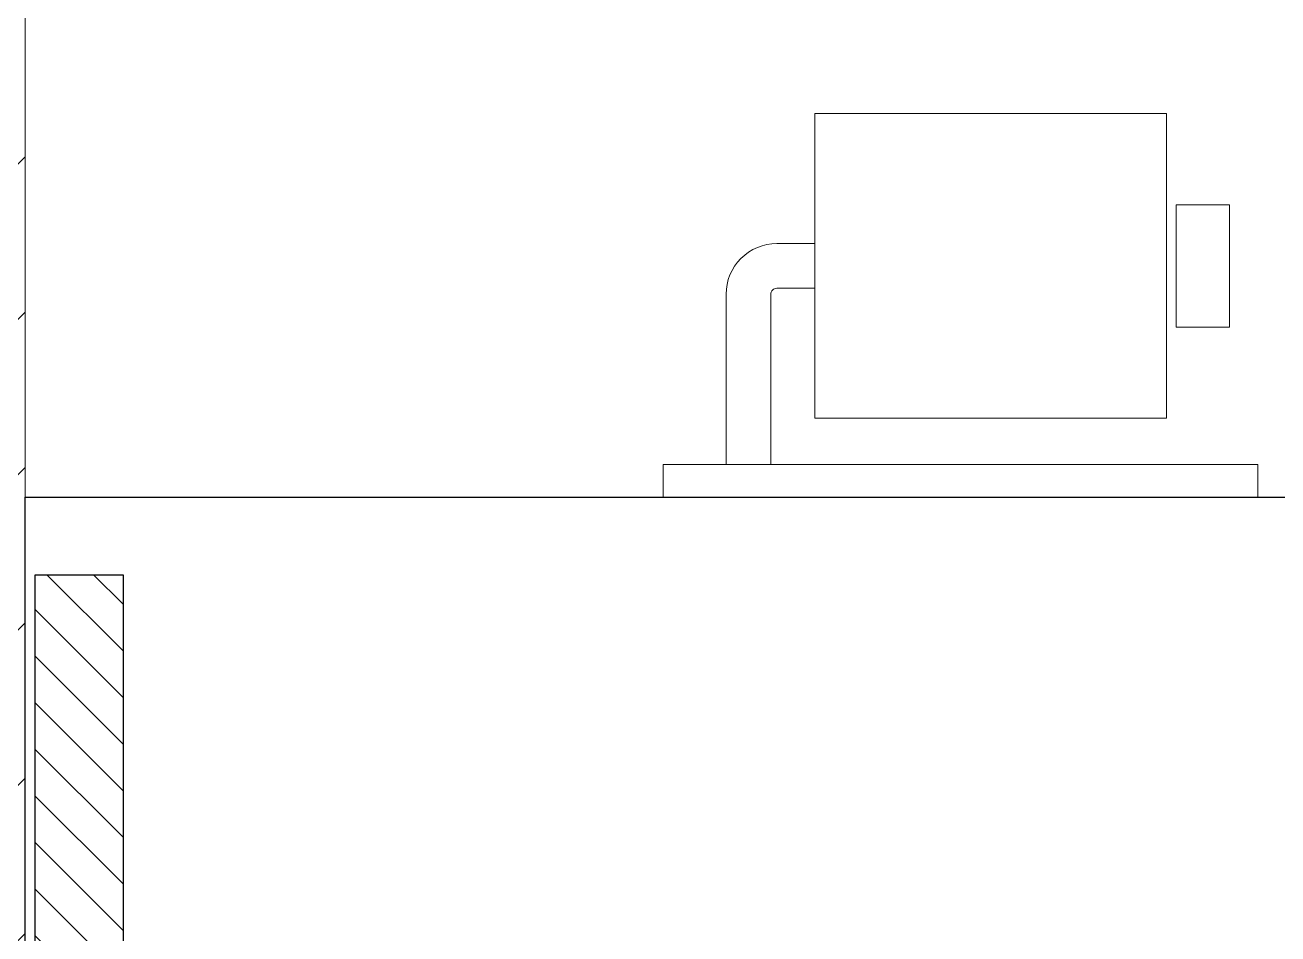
# Model space of a CAD drawing. Header units: inches. Extents: x 0 to 2865, y 0 to 4378.
# Drawn here: x 1599.55 to 1613.8, y 1551.41 to 1561.76 of the extents above; entities that cross this region are included whole.
import ezdxf

# ---------------------------------------------------------------- set-up
doc = ezdxf.new("R2010")
doc.units = ezdxf.units.IN
doc.layers.add('A-WALL', color=113, linetype='Continuous', lineweight=9)
doc.layers.add('I-FURN', color=8, linetype='Continuous')

msp = doc.modelspace()

# ---------------------------------------------------------------- hatches: boundary and pattern name
at = {"layer": 'A-WALL', "lineweight": 5, "transparency": 33554636}
h = msp.add_hatch(dxfattribs=at)
h.set_pattern_fill('ANSI31', color=8, scale=10, angle=180)
h.set_pattern_definition([(225, (-17627.8921, -2246.9479), (0.88388348, -0.88388348), [])])
h.paths.add_polyline_path([(1595.046, 1521.884), (1626.546, 1521.884), (1626.546, 1526.384), (1599.546, 1526.384), (1599.546, 1619.384), (1595.046, 1619.384)])
at = {"layer": 'I-FURN', "lineweight": 5, "ltscale": 100, "transparency": 33554636}
h = msp.add_hatch(dxfattribs=at)
h.set_pattern_fill('ANSI31', color=8, scale=3, angle=630)
h.set_pattern_definition([(315, (18604.95713, -3246.7648), (0.265165043, 0.265165043), [])])
h.paths.add_polyline_path([(1599.662, 1527.503), (1600.662, 1527.503), (1600.662, 1555.503), (1599.662, 1555.503)])

# ---------------------------------------------------------------- linework, layer by layer
at = {"layer": 'A-WALL', "color": 8, "lineweight": 5, "transparency": 33554636}
msp.add_lwpolyline([(1595.046, 1521.884), (1626.546, 1521.884), (1626.546, 1526.384), (1599.546, 1526.384), (1599.546, 1619.384), (1595.046, 1619.384)], close=True, dxfattribs=at)
at = {"layer": 'I-FURN', "color": 8, "lineweight": 5, "transparency": 33554636}
for points in [[(1612.532, 1557.283), (1608.532, 1557.283), (1608.532, 1560.75), (1612.532, 1560.75)], [(1612.642, 1558.321), (1613.25, 1558.321), (1613.25, 1559.712), (1612.642, 1559.712)], [(1613.574, 1556.384), (1606.807, 1556.384), (1606.807, 1556.757), (1613.574, 1556.757)]]:
    msp.add_lwpolyline(points, close=True, dxfattribs=at)
msp.add_lwpolyline([(1608.532, 1558.763), (1608.099, 1558.763, 0.414214), (1608.031, 1558.694), (1608.031, 1556.757), (1607.523, 1556.757), (1607.523, 1558.694, -0.414214), (1608.099, 1559.271), (1608.532, 1559.271)], format="xyb", dxfattribs=at)
at = {"layer": 'I-FURN', "color": 8, "transparency": 33554636}
msp.add_lwpolyline([(1599.546, 1526.384), (1599.546, 1556.384), (1620.2, 1556.384, -0.414214), (1621.563, 1555.021), (1621.563, 1526.384)], format="xyb", close=True, dxfattribs=at)
msp.add_lwpolyline([(1600.662, 1527.503), (1599.662, 1527.503), (1599.662, 1555.503), (1600.662, 1555.503)], close=True, dxfattribs=at)

doc.saveas('drawing.dxf')
